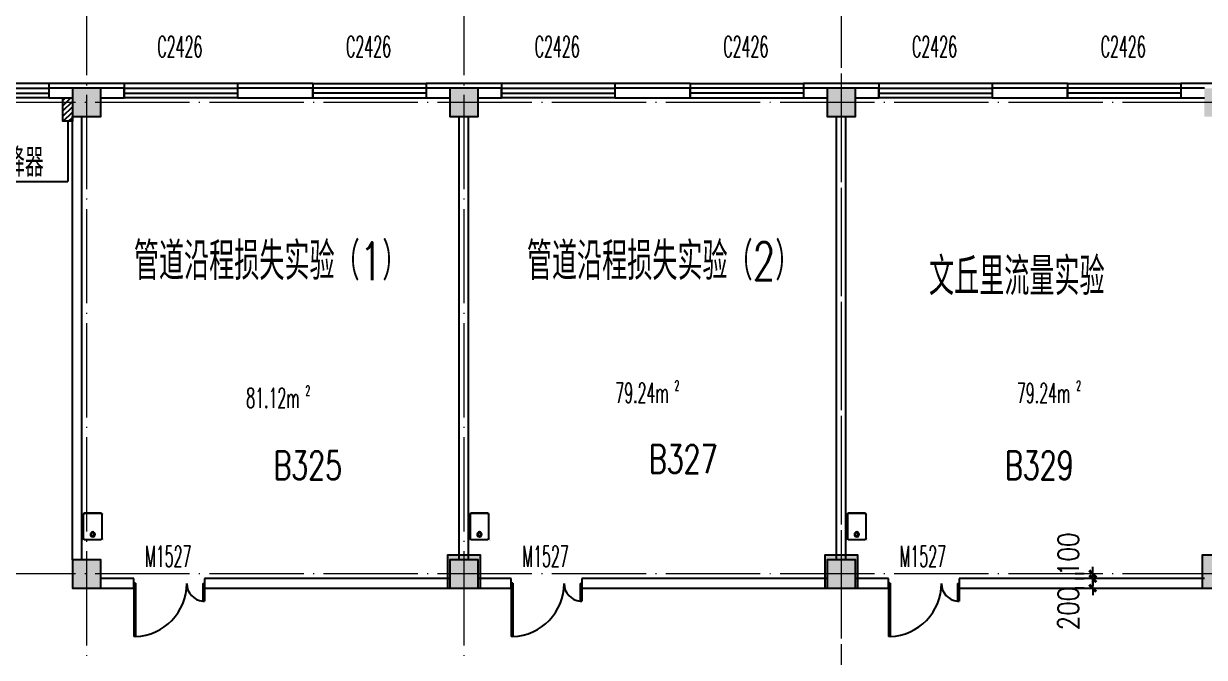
# Model space of a CAD drawing. Extents: x 1417642 to 3570900, y 124798 to 1191112.
# Drawn here: x 1523675 to 1548710, y 479626 to 493067 of the extents above; entities that cross this region are included whole.
import ezdxf

# ---------------------------------------------------------------- set-up
doc = ezdxf.new("R2010")
doc.units = 0
doc.header["$LTSCALE"] = 1000
doc.header["$MEASUREMENT"] = 0
doc.linetypes.add('DOTE', pattern=[2.42, 2, -0.2, 0.02, -0.2])
doc.layers.get('0').update_dxf_attribs({"linetype": 'CONTINUOUS'})
doc.layers.get('Defpoints').update_dxf_attribs({"linetype": 'CONTINUOUS'})
for name, color, linetype in [('colu', 2, 'CONTINUOUS'), ('COLUMN', 9, 'CONTINUOUS'), ('DOTE', 1, 'DOTE'), ('PUB_DIM', 3, 'CONTINUOUS'), ('PUB_HATCH', 8, 'CONTINUOUS'), ('PUB_TEXT', 40, 'CONTINUOUS'), ('SPACE', 7, 'CONTINUOUS'), ('STAIR', 2, 'CONTINUOUS'), ('SURFACE', 6, 'CONTINUOUS'), ('tiaozheng', 20, 'CONTINUOUS'), ('WALL', 4, 'CONTINUOUS'), ('WINDOW', 2, 'CONTINUOUS'), ('WINDOW_TEXT', 7, 'CONTINUOUS'), ('填充', 252, 'CONTINUOUS'), ('柱填充', 8, 'CONTINUOUS'), ('水点', 3, 'CONTINUOUS')]:
    doc.layers.add(name, color=color, linetype=linetype)
doc.styles.add('_TCH_SPACE', font='ROMANS', dxfattribs={"width": 0.7, "height": 5, "bigfont": 'Z'})
doc.styles.add('_TCH_WINDOW', font='ROMANS.shx', dxfattribs={"width": 0.7, "height": 400, "bigfont": 'Z.shx'})
doc.styles.add('DIM_FONT', font='SIMPLEX.shx', dxfattribs={"width": 0.8})
doc.styles.get("Standard").update_dxf_attribs({"font": 'GBENOR', "bigfont": 'GBCBIG'})
doc.styles.add('Z', font='ROMANS', dxfattribs={"width": 0.7, "bigfont": 'Z'})
doc.dimstyles.new('DIMN150', dxfattribs={"dimscale": 1.5, "dimtxt": 300, "dimasz": 100, "dimexe": 250, "dimexo": 300, "dimgap": 150, "dimtad": 1, "dimdec": 0, "dimzin": 0, "dimdsep": 46, "dimtxsty": 'DIM_FONT', "dimblk": 'ARCHTICK', "dimcen": 0.09, "dimdle": 1.5, "dimclrt": 7, "dimazin": 2, "dimtfac": 1, "dimtdec": 0, "dimtix": 1, "dimtmove": 2, "dimatfit": 3, "dimldrblk": 'ARCHTICK', "dimfxl": 1, "dimtolj": 1, "dimtzin": 0, "dimarcsym": 0})

# ---------------------------------------------------------------- blocks, each defined once
blk = doc.blocks.new('M_E3')
for p, q in [((-275, -410), (-275, -50)), ((-255, -30), (255, -30)), ((275, -50), (275, -410)), ((255, -430), (-255, -430))]:
    blk.add_line(p, q)
at = {"const_width": 1.5}
for points in [[(-275, 0, 0.414214), (-305, -30, 0.414214)], [(305, -30, 0.414214), (275, 0, 0.414214)], [(-305, -430, 0.414214), (-275, -460, 0.414214)], [(275, -460, 0.414214), (305, -430, 0.414214)]]:
    blk.add_lwpolyline(points, format="xyb", dxfattribs=at)
for points in [[(-275, 0), (275, 0)], [(-305, -430), (-305, -30)], [(305, -30), (305, -430)], [(275, -460), (-275, -460)]]:
    blk.add_lwpolyline(points, dxfattribs=at)
for radius in [50, 32.5]:
    blk.add_circle((165, -230), radius)
for centre, start, end in [((-255, -50), 90, 180), ((255, -50), 0, 90), ((-255, -410), 180, 270), ((255, -410), 270, 0)]:
    blk.add_arc(centre, 20, start, end)
at = {"width": 0.8, "flags": 9}
for tag in ['XSIZE', 'YSIZE']:
    blk.add_attdef(tag, (0, 0), '', height=0.5, dxfattribs=at)
blk = doc.blocks.new('i89')
at = {"layer": '柱填充'}
h = blk.add_hatch(color=256, dxfattribs=at)
h.paths.add_polyline_path([(1555333, 501498), (1555333, 502098), (1554733, 502098), (1554733, 501498)])
h.paths.add_polyline_path([(1525733, 501498), (1525733, 502098), (1525133, 502098), (1525133, 501498)])
h.paths.add_polyline_path([(1517733, 501498), (1517733, 502098), (1517133, 502098), (1517133, 501498)])
h.paths.add_polyline_path([(1509733, 501498), (1509733, 502098), (1509133, 502098), (1509133, 501498)])
h.paths.add_polyline_path([(1501733, 501498), (1501733, 502098), (1501133, 502098), (1501133, 501498)])
h.paths.add_polyline_path([(1498133, 501498), (1498133, 502098), (1497533, 502098), (1497533, 501498)])
h.paths.add_polyline_path([(1498133, 529448), (1498133, 530148), (1497433, 530148), (1497433, 529448)])
h.paths.add_polyline_path([(1498133, 537448), (1498133, 538148), (1497433, 538148), (1497433, 537448)])
h.paths.add_polyline_path([(1541783, 545398), (1541783, 546098), (1541083, 546098), (1541083, 545398)])
h.paths.add_polyline_path([(1565333, 559098), (1565333, 559698), (1564733, 559698), (1564733, 559098)])
h.paths.add_polyline_path([(1565383, 549098), (1565383, 549798), (1564683, 549798), (1564683, 549098)])
h.paths.add_polyline_path([(1565333, 545498), (1565333, 546098), (1564733, 546098), (1564733, 545498)])
h.paths.add_polyline_path([(1565383, 538098), (1564683, 538098), (1564683, 537498), (1565383, 537498)])
h.paths.add_polyline_path([(1565333, 529498), (1565333, 530098), (1564733, 530098), (1564733, 529498)])
h.paths.add_polyline_path([(1565333, 519498), (1565333, 520098), (1564733, 520098), (1564733, 519498)])
h.paths.add_polyline_path([(1565333, 511498), (1565333, 512098), (1564733, 512098), (1564733, 511498)])
h.paths.add_polyline_path([(1565333, 501498), (1565333, 502098), (1564733, 502098), (1564733, 501498)])
h.paths.add_polyline_path([(1555333, 559098), (1555333, 559698), (1554733, 559698), (1554733, 559098)])
h.paths.add_polyline_path([(1555333, 549098), (1555333, 549698), (1554733, 549698), (1554733, 549098)])
h.paths.add_polyline_path([(1555333, 545498), (1555333, 546098), (1554733, 546098), (1554733, 545498)])
h.paths.add_polyline_path([(1555333, 537498), (1555333, 538098), (1554733, 538098), (1554733, 537498)])
h.paths.add_polyline_path([(1555433, 529448), (1555433, 530148), (1554733, 530148), (1554733, 529448)])
h.paths.add_polyline_path([(1555433, 519448), (1555433, 520148), (1554733, 520148), (1554733, 519448)])
h.paths.add_polyline_path([(1555433, 511498), (1555433, 512198), (1554733, 512198), (1554733, 511498)])
h.paths.add_polyline_path([(1551733, 557298), (1551733, 557898), (1551133, 557898), (1551133, 557298)])
h.paths.add_polyline_path([(1551783, 549098), (1551783, 549798), (1551083, 549798), (1551083, 549098)])
h.paths.add_polyline_path([(1551733, 545498), (1551733, 546098), (1551133, 546098), (1551133, 545498)])
h.paths.add_polyline_path([(1551733, 537498), (1551733, 538098), (1551133, 538098), (1551133, 537498)])
h.paths.add_polyline_path([(1551733, 529498), (1551733, 530098), (1551133, 530098), (1551133, 529498)])
h.paths.add_polyline_path([(1551733, 519498), (1551733, 520098), (1551133, 520098), (1551133, 519498)])
h.paths.add_polyline_path([(1551783, 511498), (1551783, 512198), (1551083, 512198), (1551083, 511498)])
h.paths.add_polyline_path([(1551733, 501498), (1551733, 502098), (1551133, 502098), (1551133, 501498)])
h.paths.add_polyline_path([(1541733, 559098), (1541733, 559698), (1541133, 559698), (1541133, 559098)])
h.paths.add_polyline_path([(1541733, 557298), (1541733, 557898), (1541133, 557898), (1541133, 557298)])
h.paths.add_polyline_path([(1541783, 549098), (1541783, 549798), (1541083, 549798), (1541083, 549098)])
h.paths.add_polyline_path([(1541733, 537498), (1541733, 538298), (1541133, 538298), (1541133, 537498)])
h.paths.add_polyline_path([(1541733, 519298), (1541733, 520098), (1541133, 520098), (1541133, 519298)])
h.paths.add_polyline_path([(1541833, 511498), (1541833, 512298), (1541033, 512298), (1541033, 511498)])
h.paths.add_polyline_path([(1541733, 501498), (1541733, 502098), (1541133, 502098), (1541133, 501498)])
h.paths.add_polyline_path([(1533733, 559098), (1533733, 559698), (1533133, 559698), (1533133, 559098)])
h.paths.add_polyline_path([(1533783, 549098), (1533783, 549798), (1533083, 549798), (1533083, 549098)])
h.paths.add_polyline_path([(1533733, 545498), (1533733, 546098), (1533133, 546098), (1533133, 545498)])
h.paths.add_polyline_path([(1533733, 537498), (1533733, 538298), (1533133, 538298), (1533133, 537498)])
h.paths.add_polyline_path([(1533733, 519298), (1533733, 520098), (1533133, 520098), (1533133, 519298)])
h.paths.add_polyline_path([(1533833, 511498), (1533833, 512298), (1533033, 512298), (1533033, 511498)])
h.paths.add_polyline_path([(1533733, 501498), (1533733, 502098), (1533133, 502098), (1533133, 501498)])
h.paths.add_polyline_path([(1525733, 559098), (1525733, 559698), (1525133, 559698), (1525133, 559098)])
h.paths.add_polyline_path([(1525783, 549098), (1525783, 549798), (1525083, 549798), (1525083, 549098)])
h.paths.add_polyline_path([(1525733, 545498), (1525733, 546098), (1525133, 546098), (1525133, 545498)])
h.paths.add_polyline_path([(1525733, 537498), (1525733, 538298), (1525133, 538298), (1525133, 537498)])
h.paths.add_polyline_path([(1525733, 519298), (1525733, 520098), (1525133, 520098), (1525133, 519298)])
h.paths.add_polyline_path([(1525833, 511498), (1525833, 512298), (1525033, 512298), (1525033, 511498)])
h.paths.add_polyline_path([(1517733, 559098), (1517733, 559698), (1517133, 559698), (1517133, 559098)])
h.paths.add_polyline_path([(1517783, 549098), (1517783, 549798), (1517083, 549798), (1517083, 549098)])
h.paths.add_polyline_path([(1517733, 545498), (1517733, 546098), (1517133, 546098), (1517133, 545498)])
h.paths.add_polyline_path([(1517733, 537498), (1517733, 538298), (1517133, 538298), (1517133, 537498)])
h.paths.add_polyline_path([(1517733, 519298), (1517733, 520098), (1517133, 520098), (1517133, 519298)])
h.paths.add_polyline_path([(1517833, 511498), (1517833, 512298), (1517033, 512298), (1517033, 511498)])
h.paths.add_polyline_path([(1509733, 559098), (1509733, 559698), (1509133, 559698), (1509133, 559098)])
h.paths.add_polyline_path([(1509783, 549098), (1509783, 549798), (1509083, 549798), (1509083, 549098)])
h.paths.add_polyline_path([(1509733, 545498), (1509733, 546098), (1509133, 546098), (1509133, 545498)])
h.paths.add_polyline_path([(1509733, 537498), (1509733, 538298), (1509133, 538298), (1509133, 537498)])
h.paths.add_polyline_path([(1509733, 519298), (1509733, 520098), (1509133, 520098), (1509133, 519298)])
h.paths.add_polyline_path([(1509833, 511498), (1509833, 512298), (1509033, 512298), (1509033, 511498)])
h.paths.add_polyline_path([(1509733, 480798), (1509733, 481398), (1509133, 481398), (1509133, 480798)])
h.paths.add_polyline_path([(1501733, 559098), (1501733, 559698), (1501133, 559698), (1501133, 559098)])
h.paths.add_polyline_path([(1501733, 549098), (1501733, 549698), (1501133, 549698), (1501133, 549098)])
h.paths.add_polyline_path([(1501733, 545498), (1501733, 546098), (1501133, 546098), (1501133, 545498)])
h.paths.add_polyline_path([(1501733, 537498), (1501733, 538098), (1501133, 538098), (1501133, 537498)])
h.paths.add_polyline_path([(1501733, 529498), (1501733, 530098), (1501133, 530098), (1501133, 529498)])
h.paths.add_polyline_path([(1501733, 519498), (1501733, 520098), (1501133, 520098), (1501133, 519498)])
h.paths.add_polyline_path([(1501833, 511498), (1501833, 512198), (1501133, 512198), (1501133, 511498)])
h.paths.add_polyline_path([(1501733, 480798), (1501733, 481398), (1501133, 481398), (1501133, 480798)])
h.paths.add_polyline_path([(1498133, 559098), (1498133, 559698), (1497533, 559698), (1497533, 559098)])
h.paths.add_polyline_path([(1498183, 549098), (1498183, 549798), (1497483, 549798), (1497483, 549098)])
h.paths.add_polyline_path([(1498133, 545498), (1498133, 546098), (1497533, 546098), (1497533, 545498)])
h.paths.add_polyline_path([(1498133, 519448), (1498133, 520148), (1497433, 520148), (1497433, 519448)])
h.paths.add_polyline_path([(1498133, 511448), (1498133, 512148), (1497433, 512148), (1497433, 511448)])
h.paths.add_polyline_path([(1498133, 480798), (1498133, 481398), (1497533, 481398), (1497533, 480798)])
h.paths.add_polyline_path([(1488133, 559098), (1488133, 559698), (1487533, 559698), (1487533, 559098)])
h.paths.add_polyline_path([(1488233, 549098), (1488233, 549798), (1487533, 549798), (1487533, 549098)])
h.paths.add_polyline_path([(1488133, 545498), (1488133, 546098), (1487533, 546098), (1487533, 545498)])
h.paths.add_polyline_path([(1488133, 537498), (1488133, 538098), (1487533, 538098), (1487533, 537498)])
h.paths.add_polyline_path([(1488133, 529498), (1488133, 530098), (1487533, 530098), (1487533, 529498)])
h.paths.add_polyline_path([(1488133, 519498), (1488133, 520098), (1487533, 520098), (1487533, 519498)])
h.paths.add_polyline_path([(1488133, 511498), (1488133, 512098), (1487533, 512098), (1487533, 511498)])
h.paths.add_polyline_path([(1488133, 501498), (1488133, 502098), (1487533, 502098), (1487533, 501498)])
h.paths.add_polyline_path([(1488133, 480798), (1488133, 481398), (1487533, 481398), (1487533, 480798)])
h.paths.add_polyline_path([(1498133, 484398), (1498133, 485198), (1497433, 485198), (1497433, 484398)])
h.paths.add_polyline_path([(1498134, 496298), (1498134, 497098), (1497433, 497098), (1497433, 496298)])
h.paths.add_polyline_path([(1487533, 497098), (1487533, 496298), (1488233, 496298), (1488233, 497098)])
h.paths.add_polyline_path([(1487533, 485198), (1487533, 484398), (1488233, 484398), (1488233, 485198)])
h.paths.add_polyline_path([(1509733, 496298), (1509733, 497098), (1509033, 497098), (1509033, 496298)])
h.paths.add_polyline_path([(1509733, 484398), (1509733, 485198), (1509033, 485198), (1509033, 484398)])
at = {"layer": 'colu'}
for points in [[(1501733, 559098), (1501733, 559698), (1501133, 559698), (1501133, 559098)], [(1509733, 559098), (1509733, 559698), (1509133, 559698), (1509133, 559098)], [(1517733, 559098), (1517733, 559698), (1517133, 559698), (1517133, 559098)], [(1509783, 549098), (1509783, 549798), (1509083, 549798), (1509083, 549098)], [(1517783, 549098), (1517783, 549798), (1517083, 549798), (1517083, 549098)], [(1525783, 549098), (1525783, 549798), (1525083, 549798), (1525083, 549098)], [(1501733, 549098), (1501733, 549698), (1501133, 549698), (1501133, 549098)]]:
    blk.add_lwpolyline(points, close=True, dxfattribs=at)
blk = doc.blocks.new('_ArchTick')
at = {"color": 0, "linetype": 'ByBlock', "const_width": 0.4}
blk.add_lwpolyline([(-0.5, -0.5), (0.5, 0.5)], dxfattribs=at)
blk = doc.blocks.new('*D1700')
at = {"layer": 'Defpoints', "color": 0}
for p in [(1546343, 481395), (1546613, 481395), (1546613, 481295)]:
    blk.add_point(p, dxfattribs=at)
at = {"layer": 'PUB_DIM', "color": 0, "lineweight": -2}
for p, q in [((1546343, 481395), (1546343, 481545)), ((1546163, 481395), (1545968, 481395)), ((1546163, 481295), (1545968, 481295)), ((1546343, 481295), (1546343, 481395)), ((1546343, 481295), (1546343, 481145))]:
    blk.add_line(p, q, dxfattribs=at)
at = {"layer": 'PUB_DIM', "color": 0, "lineweight": -2, "xscale": 150, "yscale": 150, "zscale": 150}
for p, rotation in [((1546343, 481395), 270), ((1546343, 481295), 90)]:
    blk.add_blockref('_ArchTick', p, dxfattribs=dict(at, rotation=rotation))
at = {"layer": 'PUB_DIM', "color": 7, "insert": (1545826, 481813), "char_height": 450, "attachment_point": 5, "rotation": 90, "style": 'DIM_FONT'}
blk.add_mtext('\\A1;100', dxfattribs=at)
blk = doc.blocks.new('*D1701')
at = {"layer": 'Defpoints', "color": 0}
for p in [(1546343, 481295), (1546613, 481295), (1546613, 481095)]:
    blk.add_point(p, dxfattribs=at)
at = {"layer": 'PUB_DIM', "color": 0, "lineweight": -2}
for p, q in [((1546343, 481295), (1546343, 481445)), ((1546163, 481295), (1545968, 481295)), ((1546343, 481095), (1546343, 481295)), ((1546163, 481095), (1545968, 481095)), ((1546343, 481095), (1546343, 480945))]:
    blk.add_line(p, q, dxfattribs=at)
at = {"layer": 'PUB_DIM', "color": 0, "lineweight": -2, "xscale": 150, "yscale": 150, "zscale": 150}
for p, rotation in [((1546343, 481295), 270), ((1546343, 481095), 90)]:
    blk.add_blockref('_ArchTick', p, dxfattribs=dict(at, rotation=rotation))
at = {"layer": 'PUB_DIM', "color": 7, "insert": (1545826, 480662), "char_height": 450, "attachment_point": 5, "rotation": 90, "style": 'DIM_FONT'}
blk.add_mtext('\\A1;200', dxfattribs=at)
blk = doc.blocks.new('_FZH')
blk.add_lwpolyline([(-0.5, -0.5), (0.5, -0.5), (0.5, 0.5), (-0.5, 0.5)], close=True)
at = {"layer": 'PUB_HATCH'}
blk.add_solid([(-0.5, -0.5), (0.5, -0.5), (-0.5, 0.5), (0.5, 0.5)], dxfattribs=at)
blk = doc.blocks.new('$TCHSYS$WIN2D')
for p, q in [((-0.5, 0.5), (0.5, 0.5)), ((-0.5, 0.5), (-0.5, -0.5)), ((0.5, 0.5), (0.5, -0.5)), ((0.5, 0.167), (-0.5, 0.167)), ((0.5, -0.167), (-0.5, -0.167)), ((-0.5, -0.5), (0.5, -0.5))]:
    blk.add_line(p, q)
blk = doc.blocks.new('$DorLib2D$00000225')
at = {"color": 0}
for p, q in [((0.475, -0.001), (0.475, 0.752)), ((0.475, 0.752), (0.5, 0.752)), ((0.5, -0.001), (0.5, 0.752)), ((-0.5, 0), (-0.5, 0.252)), ((-0.475, 0.252), (-0.5, 0.252)), ((-0.475, 0), (-0.475, 0.252)), ((-0.475, 0), (-0.5, 0)), ((0.475, -0.001), (0.5, -0.001))]:
    blk.add_line(p, q, dxfattribs=at)
for centre, radius, start, end in [((0.505, -0.002), 0.755, 92.2493, 179.7238), ((-0.501, 0.003), 0.251, 359.7899, 84.0974)]:
    blk.add_arc(centre, radius, start, end, dxfattribs=at)

msp = doc.modelspace()

# ---------------------------------------------------------------- hatches: boundary and pattern name
at = {"layer": 'STAIR'}
h = msp.add_hatch(dxfattribs=at)
h.set_pattern_fill('ANSI31', color=256, scale=50)
h.set_pattern_definition([(45, (1439.72, 1659.34), (-56.1266008, 56.1266008), [])])
h.paths.add_polyline_path([(1524510.3, 490995.5), (1524710.3, 490995.5), (1524710.3, 491495.5), (1524510.3, 491495.5)])

# ---------------------------------------------------------------- linework, layer by layer
at = {"layer": 'DOTE', "lineweight": 0}
for points in [[(1541010.3, 496846.8), (1541010.3, 385594.9)], [(1541010.3, 496546.8), (1541010.3, 385594.9)], [(1525010.3, 496395.5), (1525010.3, 469695.5)], [(1525010.3, 496395.5), (1525010.3, 469695.5)], [(1525010.3, 496395.5), (1525010.3, 469695.5)], [(1533010.3, 496395.5), (1533010.3, 469695.5)], [(1533010.3, 496395.5), (1533010.3, 469695.5)], [(1533010.3, 496395.5), (1533010.3, 469695.5)], [(1597373.8, 491395.5), (1432083.9, 491395.5)], [(1597373.8, 481395.5), (1432083.9, 481395.5)]]:
    msp.add_lwpolyline(points, dxfattribs=at)
at = {"layer": 'STAIR'}
for p in [(1524610.3, 490995.5), (1521810.3, 489718.5)]:
    msp.add_line(p, (1524610.3, 489718.5), dxfattribs=at)
msp.add_lwpolyline([(1524510.3, 491495.5), (1524710.3, 491495.5), (1524710.3, 490995.5), (1524510.3, 490995.5), (1524510.3, 491495.5)], dxfattribs=at)
at = {"layer": 'SURFACE'}
for p, q in [((1524210.3, 491795.5), (1524210.3, 491695.5)), ((1525010.3, 491795.5), (1524210.3, 491795.5)), ((1525810.3, 491795.5), (1525010.3, 491795.5)), ((1525810.3, 491795.5), (1525810.3, 491695.5)), ((1528210.3, 491795.5), (1528210.3, 491695.5)), ((1529810.3, 491795.5), (1528210.3, 491795.5)), ((1529810.3, 491795.5), (1529810.3, 491695.5)), ((1532210.3, 491795.5), (1532210.3, 491695.5)), ((1533010.3, 491795.5), (1532210.3, 491795.5)), ((1533810.3, 491795.5), (1533010.3, 491795.5)), ((1533810.3, 491795.5), (1533810.3, 491695.5)), ((1536210.3, 491795.5), (1536210.3, 491695.5)), ((1537810.3, 491795.5), (1536210.3, 491795.5)), ((1537810.3, 491795.5), (1537810.3, 491695.5)), ((1540210.3, 491795.5), (1540210.3, 491695.5)), ((1541010.3, 491795.5), (1540210.3, 491795.5)), ((1541810.3, 491795.5), (1541010.3, 491795.5)), ((1541810.3, 491795.5), (1541810.3, 491695.5)), ((1544210.3, 491795.5), (1544210.3, 491695.5)), ((1545810.3, 491795.5), (1544210.3, 491795.5)), ((1545810.3, 491795.5), (1545810.3, 491695.5)), ((1548210.3, 491795.5), (1548210.3, 491695.5)), ((1549010.3, 491795.5), (1548210.3, 491795.5))]:
    msp.add_line(p, q, dxfattribs=at)
at = {"layer": 'WALL'}
for p, q in [((1524710.3, 491695.5), (1524210.3, 491695.5)), ((1524210.3, 491695.5), (1524210.3, 491495.5)), ((1525810.3, 491695.5), (1525310.3, 491695.5)), ((1525810.3, 491495.5), (1525810.3, 491695.5)), ((1529810.3, 491695.5), (1528210.3, 491695.5)), ((1528210.3, 491695.5), (1528210.3, 491495.5)), ((1529810.3, 491495.5), (1529810.3, 491695.5)), ((1532710.3, 491695.5), (1532210.3, 491695.5)), ((1532210.3, 491695.5), (1532210.3, 491495.5)), ((1533810.3, 491695.5), (1533310.3, 491695.5)), ((1533810.3, 491495.5), (1533810.3, 491695.5)), ((1537810.3, 491695.5), (1536210.3, 491695.5)), ((1536210.3, 491695.5), (1536210.3, 491495.5)), ((1537810.3, 491495.5), (1537810.3, 491695.5)), ((1540710.3, 491695.5), (1540210.3, 491695.5)), ((1540210.3, 491695.5), (1540210.3, 491495.5)), ((1541810.3, 491695.5), (1541310.3, 491695.5)), ((1541810.3, 491495.5), (1541810.3, 491695.5)), ((1545810.3, 491695.5), (1544210.3, 491695.5)), ((1544210.3, 491695.5), (1544210.3, 491495.5)), ((1545810.3, 491495.5), (1545810.3, 491695.5)), ((1548710.3, 491695.5), (1548210.3, 491695.5)), ((1548210.3, 491695.5), (1548210.3, 491495.5)), ((1524210.3, 491495.5), (1524710.3, 491495.5)), ((1525310.3, 491495.5), (1525810.3, 491495.5)), ((1528210.3, 491495.5), (1529810.3, 491495.5)), ((1532210.3, 491495.5), (1532710.3, 491495.5)), ((1533310.3, 491495.5), (1533810.3, 491495.5)), ((1536210.3, 491495.5), (1537810.3, 491495.5)), ((1540210.3, 491495.5), (1540710.3, 491495.5)), ((1541310.3, 491495.5), (1541810.3, 491495.5)), ((1544210.3, 491495.5), (1545810.3, 491495.5)), ((1548210.3, 491495.5), (1548710.3, 491495.5)), ((1524710.3, 481695.5), (1524710.3, 491095.5)), ((1524910.3, 481695.5), (1524910.3, 491095.5)), ((1532910.3, 481695.5), (1532910.3, 491095.5)), ((1533110.3, 481695.5), (1533110.3, 491095.5)), ((1540910.3, 481695.5), (1540910.3, 491095.5)), ((1541110.3, 481695.5), (1541110.3, 491095.5)), ((1526010.3, 481295.5), (1525310.3, 481295.5)), ((1526010.3, 481095.5), (1526010.3, 481295.5)), ((1532710.3, 481295.5), (1527510.3, 481295.5)), ((1527510.3, 481295.5), (1527510.3, 481095.5)), ((1534010.3, 481295.5), (1533310.3, 481295.5)), ((1534010.3, 481095.5), (1534010.3, 481295.5)), ((1540710.3, 481295.5), (1535510.3, 481295.5)), ((1535510.3, 481295.5), (1535510.3, 481095.5)), ((1542010.3, 481295.5), (1541310.3, 481295.5)), ((1542010.3, 481095.5), (1542010.3, 481295.5)), ((1548710.3, 481295.5), (1543510.3, 481295.5)), ((1543510.3, 481295.5), (1543510.3, 481095.5)), ((1525310.3, 481095.5), (1526010.3, 481095.5)), ((1527510.3, 481095.5), (1532710.3, 481095.5)), ((1533310.3, 481095.5), (1534010.3, 481095.5)), ((1535510.3, 481095.5), (1540710.3, 481095.5)), ((1541310.3, 481095.5), (1542010.3, 481095.5)), ((1543510.3, 481095.5), (1548710.3, 481095.5))]:
    msp.add_line(p, q, dxfattribs=at)

# ---------------------------------------------------------------- block references
at = {"layer": 'COLUMN', "lineweight": 0, "xscale": 600, "yscale": 600, "zscale": 600}
for p in [(1525010.3, 491395.5), (1533010.3, 491395.5), (1541010.3, 491395.5), (1525010.3, 481395.5), (1533010.3, 481395.5), (1541010.3, 481395.5)]:
    msp.add_blockref('_FZH', p, dxfattribs=at)
at = {"layer": 'tiaozheng'}
msp.add_blockref('i89', (23577.2, -68002.8), dxfattribs=at)
at = {"layer": 'WINDOW', "color": 2}
ref = msp.add_blockref('$TCHSYS$WIN2D', (1523010.3, 491645.5), dxfattribs=dict(at, xscale=2400, yscale=-300, zscale=2400, rotation=180))
ref.add_attrib('A', 'C2426', (1522511.5, 492355), dxfattribs={"layer": 'WINDOW_TEXT', "color": 2, "height": 446.25, "style": '_TCH_WINDOW', "width": 0.494118})
ref = msp.add_blockref('$TCHSYS$WIN2D', (1527010.3, 491645.5), dxfattribs=dict(at, xscale=2400, yscale=-300, zscale=2400, rotation=180))
ref.add_attrib('A', 'C2426', (1526511.5, 492355), dxfattribs={"layer": 'WINDOW_TEXT', "color": 2, "height": 446.25, "style": '_TCH_WINDOW', "width": 0.494118})
ref = msp.add_blockref('$TCHSYS$WIN2D', (1531010.3, 491645.5), dxfattribs=dict(at, xscale=-2400, yscale=-300, zscale=-2400, rotation=180))
ref.add_attrib('A', 'C2426', (1530511.5, 492355), dxfattribs={"layer": 'WINDOW_TEXT', "color": 2, "height": 446.25, "style": '_TCH_WINDOW', "width": 0.494118})
ref = msp.add_blockref('$TCHSYS$WIN2D', (1535010.3, 491645.5), dxfattribs=dict(at, xscale=2400, yscale=-300, zscale=2400, rotation=180))
ref.add_attrib('A', 'C2426', (1534511.5, 492355), dxfattribs={"layer": 'WINDOW_TEXT', "color": 2, "height": 446.25, "style": '_TCH_WINDOW', "width": 0.494118})
ref = msp.add_blockref('$TCHSYS$WIN2D', (1539010.3, 491645.5), dxfattribs=dict(at, xscale=-2400, yscale=-300, zscale=-2400, rotation=180))
ref.add_attrib('A', 'C2426', (1538511.5, 492355), dxfattribs={"layer": 'WINDOW_TEXT', "color": 2, "height": 446.25, "style": '_TCH_WINDOW', "width": 0.494118})
ref = msp.add_blockref('$TCHSYS$WIN2D', (1543010.3, 491645.5), dxfattribs=dict(at, xscale=2400, yscale=-300, zscale=2400, rotation=180))
ref.add_attrib('A', 'C2426', (1542511.5, 492355), dxfattribs={"layer": 'WINDOW_TEXT', "color": 2, "height": 446.25, "style": '_TCH_WINDOW', "width": 0.494118})
ref = msp.add_blockref('$TCHSYS$WIN2D', (1547010.3, 491645.5), dxfattribs=dict(at, xscale=-2400, yscale=-300, zscale=-2400, rotation=180))
ref.add_attrib('A', 'C2426', (1546511.5, 492355), dxfattribs={"layer": 'WINDOW_TEXT', "color": 2, "height": 446.25, "style": '_TCH_WINDOW', "width": 0.494118})
at = {"layer": 'WINDOW', "lineweight": 0}
ref = msp.add_blockref('$DorLib2D$00000225', (1526760.3, 481195.5), dxfattribs=dict(at, xscale=1500, yscale=1500, zscale=1500, rotation=180))
ref.add_attrib('A', 'M1527', (1526251, 481544.4), dxfattribs={"layer": 'WINDOW_TEXT', "lineweight": 0, "height": 446.25, "style": '_TCH_WINDOW', "width": 0.494118})
ref = msp.add_blockref('$DorLib2D$00000225', (1534760.3, 481195.5), dxfattribs=dict(at, xscale=1500, yscale=1500, zscale=1500, rotation=180))
ref.add_attrib('A', 'M1527', (1534251, 481544.4), dxfattribs={"layer": 'WINDOW_TEXT', "lineweight": 0, "height": 446.25, "style": '_TCH_WINDOW', "width": 0.494118})
ref = msp.add_blockref('$DorLib2D$00000225', (1542760.3, 481195.5), dxfattribs=dict(at, xscale=1500, yscale=1500, zscale=1500, rotation=180))
ref.add_attrib('A', 'M1527', (1542251, 481544.4), dxfattribs={"layer": 'WINDOW_TEXT', "lineweight": 0, "height": 446.25, "style": '_TCH_WINDOW', "width": 0.494118})
at = {"layer": '水点', "xscale": -1, "rotation": 90}
for p in [(1524910.3, 482400.5), (1533110.3, 482400.5), (1541110.3, 482400.5)]:
    msp.add_blockref('M_E3', p, dxfattribs=at)

# ---------------------------------------------------------------- texts
at = {"layer": 'PUB_TEXT', "style": 'Z', "width": 0.7}
msp.add_text('救生缓降器', height=600, dxfattribs=at).set_placement((1522106.8, 489822.3))
at = {"layer": 'PUB_TEXT', "color": 1, "lineweight": 60, "style": 'Z', "width": 0.7}
for s, p in [('B325', (1528971.3, 483397.4)), ('B327', (1536930.3, 483533.4)), ('B329', (1544481.2, 483397.4))]:
    msp.add_text(s, height=600, dxfattribs=at).set_placement(p)
at = {"layer": 'SPACE', "style": '_TCH_SPACE', "width": 0.525}
for s, height, p in [('79.24m', 420, (1536220.8, 485026.1)), ('2', 210, (1537480.8, 485288.6)), ('79.24m', 420, (1544735.9, 485021.2)), ('2', 210, (1545995.9, 485283.7)), ('81.12m', 420, (1528394.9, 484918.1)), ('2', 210, (1529654.9, 485180.6))]:
    msp.add_text(s, height=height, dxfattribs=at).set_placement(p)
at = {"layer": '填充', "char_height": 800, "width": 8372.358, "attachment_point": 1, "style": '_TCH_WINDOW'}
for s, insert in [('{\\C2;管道沿程损失实验（1）}', (1526013.2, 488428.8)), ('{\\C2;管道沿程损失实验（2）}', (1534344.9, 488428.8)), ('{\\C2;文丘里流量实验}', (1542871.2, 488104.9))]:
    msp.add_mtext(s, dxfattribs=dict(at, insert=insert))

# ---------------------------------------------------------------- dimensions: what is measured, and where the dimension line sits
at = {"layer": 'PUB_DIM'}
for base, p1, p2, picture, middle in [((1546343.4, 481395.5), (1546613, 481295.5), (1546613, 481395.5), '*D1700', (1545825.9, 481813.2)), ((1546343.4, 481295.5), (1546613, 481095.5), (1546613, 481295.5), '*D1701', (1545825.9, 480662))]:
    dim = msp.add_linear_dim(base=base, p1=p1, p2=p2, angle=90, dimstyle='DIMN150', dxfattribs=at)
    dim.commit()
    dim.dimension.update_dxf_attribs({"geometry": picture, "text_midpoint": middle, "dimtype": 129})

doc.saveas('drawing.dxf')
